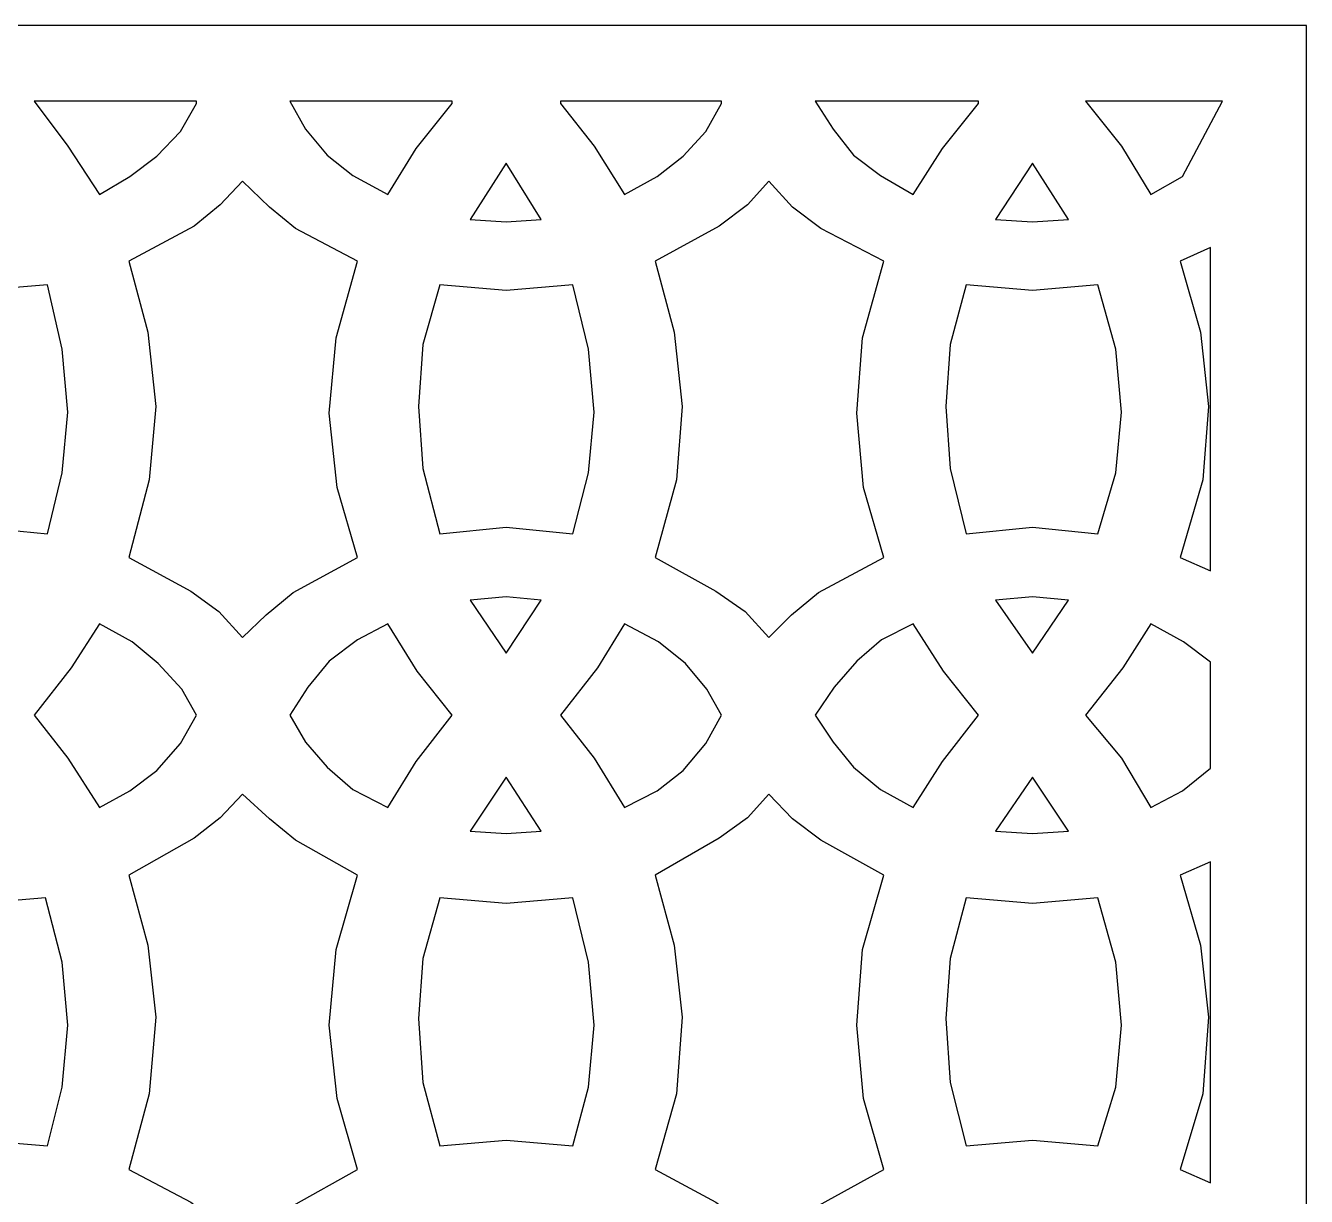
# Model space of a CAD drawing. Header units: centimetres. Extents: x -16.93 to -8.01, y 0.09 to 9.
# Drawn here: x -12.393 to -8.008, y 4.992 to 9.001 of the extents above; entities that cross this region are included whole.
import ezdxf

# ---------------------------------------------------------------- set-up
doc = ezdxf.new("R2010")
doc.units = ezdxf.units.CM
doc.header["$MEASUREMENT"] = 0
doc.layers.add('layer 1', color=7, linetype='Continuous')

msp = doc.modelspace()

# ---------------------------------------------------------------- linework, layer by layer
at = {"layer": 'layer 1', "color": 250}
for points, knots in [([(-16.92524, 9.00076), (-16.92524, 9.00076), (-8.00766, 9.00076), (-8.00766, 9.00076), (-8.00766, 9.00076), (-8.00766, 9.00076), (-8.00766, 0.08705), (-8.00766, 0.08705), (-8.00766, 0.08705), (-8.00766, 0.08705), (-16.92524, 0.08705), (-16.92524, 0.08705), (-16.92524, 0.08705), (-16.92524, 0.08705), (-16.92524, 9.00076), (-16.92524, 9.00076)], [0, 0, 0, 0, 0.2, 0.2, 0.2, 0.2, 0.4, 0.4, 0.4, 0.4, 0.6, 0.6, 0.6, 0.6, 1, 1, 1, 1]), ([(-11.80853, 8.74223), (-11.80853, 8.74223), (-11.80853, 8.73451), (-11.80853, 8.73451), (-11.80853, 8.73451), (-11.80853, 8.73451), (-11.86256, 8.63804), (-11.86256, 8.63804), (-11.86256, 8.63804), (-11.86256, 8.63804), (-11.94359, 8.55315), (-11.94359, 8.55315), (-11.94359, 8.55315), (-11.94359, 8.55315), (-12.0362, 8.4837), (-12.0362, 8.4837), (-12.0362, 8.4837), (-12.0362, 8.4837), (-12.14039, 8.42195), (-12.14039, 8.42195), (-12.14039, 8.42195), (-12.14039, 8.42195), (-12.24843, 8.58788), (-12.24843, 8.58788), (-12.24843, 8.58788), (-12.24843, 8.58788), (-12.3642, 8.74223), (-12.3642, 8.74223), (-12.3642, 8.74223), (-12.3642, 8.74223), (-12.3642, 8.74223), (-12.3642, 8.74223), (-12.3642, 8.74223), (-12.3642, 8.74223), (-11.80853, 8.74223), (-11.80853, 8.74223)], [0, 0, 0, 0, 0.1, 0.1, 0.1, 0.1, 0.2, 0.2, 0.2, 0.2, 0.3, 0.3, 0.3, 0.3, 0.4, 0.4, 0.4, 0.4, 0.5, 0.5, 0.5, 0.5, 0.6, 0.6, 0.6, 0.6, 0.7, 0.7, 0.7, 0.7, 0.8, 0.8, 0.8, 0.8, 1, 1, 1, 1]), ([(-10.9326, 8.74223), (-10.9326, 8.74223), (-10.9326, 8.73451), (-10.9326, 8.73451), (-10.9326, 8.73451), (-10.9326, 8.73451), (-11.05608, 8.58016), (-11.05608, 8.58016), (-11.05608, 8.58016), (-11.05608, 8.58016), (-11.15255, 8.42195), (-11.15255, 8.42195), (-11.15255, 8.42195), (-11.15255, 8.42195), (-11.27217, 8.48755), (-11.27217, 8.48755), (-11.27217, 8.48755), (-11.27217, 8.48755), (-11.36091, 8.55701), (-11.36091, 8.55701), (-11.36091, 8.55701), (-11.36091, 8.55701), (-11.43423, 8.64576), (-11.43423, 8.64576), (-11.43423, 8.64576), (-11.43423, 8.64576), (-11.48826, 8.74223), (-11.48826, 8.74223), (-11.48826, 8.74223), (-11.48826, 8.74223), (-11.48826, 8.74223), (-11.48826, 8.74223), (-11.48826, 8.74223), (-11.48826, 8.74223), (-10.9326, 8.74223), (-10.9326, 8.74223)], [0, 0, 0, 0, 0.1, 0.1, 0.1, 0.1, 0.2, 0.2, 0.2, 0.2, 0.3, 0.3, 0.3, 0.3, 0.4, 0.4, 0.4, 0.4, 0.5, 0.5, 0.5, 0.5, 0.6, 0.6, 0.6, 0.6, 0.7, 0.7, 0.7, 0.7, 0.8, 0.8, 0.8, 0.8, 1, 1, 1, 1]), ([(-10.01035, 8.74223), (-10.01035, 8.74223), (-10.01035, 8.73451), (-10.01035, 8.73451), (-10.01035, 8.73451), (-10.01035, 8.73451), (-10.06438, 8.63804), (-10.06438, 8.63804), (-10.06438, 8.63804), (-10.06438, 8.63804), (-10.14156, 8.55315), (-10.14156, 8.55315), (-10.14156, 8.55315), (-10.14156, 8.55315), (-10.2303, 8.4837), (-10.2303, 8.4837), (-10.2303, 8.4837), (-10.2303, 8.4837), (-10.34221, 8.42195), (-10.34221, 8.42195), (-10.34221, 8.42195), (-10.34221, 8.42195), (-10.44639, 8.58788), (-10.44639, 8.58788), (-10.44639, 8.58788), (-10.44639, 8.58788), (-10.56215, 8.73451), (-10.56215, 8.73451), (-10.56215, 8.73451), (-10.56215, 8.73451), (-10.56215, 8.74223), (-10.56215, 8.74223), (-10.56215, 8.74223), (-10.56215, 8.74223), (-10.01035, 8.74223), (-10.01035, 8.74223)], [0, 0, 0, 0, 0.1, 0.1, 0.1, 0.1, 0.2, 0.2, 0.2, 0.2, 0.3, 0.3, 0.3, 0.3, 0.4, 0.4, 0.4, 0.4, 0.5, 0.5, 0.5, 0.5, 0.6, 0.6, 0.6, 0.6, 0.7, 0.7, 0.7, 0.7, 0.8, 0.8, 0.8, 0.8, 1, 1, 1, 1]), ([(-9.13056, 8.74223), (-9.13056, 8.74223), (-9.13056, 8.73451), (-9.13056, 8.73451), (-9.13056, 8.73451), (-9.13056, 8.73451), (-9.25404, 8.58016), (-9.25404, 8.58016), (-9.25404, 8.58016), (-9.25404, 8.58016), (-9.35437, 8.42195), (-9.35437, 8.42195), (-9.35437, 8.42195), (-9.35437, 8.42195), (-9.46627, 8.48755), (-9.46627, 8.48755), (-9.46627, 8.48755), (-9.46627, 8.48755), (-9.55888, 8.55701), (-9.55888, 8.55701), (-9.55888, 8.55701), (-9.55888, 8.55701), (-9.62834, 8.64576), (-9.62834, 8.64576), (-9.62834, 8.64576), (-9.62834, 8.64576), (-9.69008, 8.74223), (-9.69008, 8.74223), (-9.69008, 8.74223), (-9.69008, 8.74223), (-9.69008, 8.74223), (-9.69008, 8.74223), (-9.69008, 8.74223), (-9.69008, 8.74223), (-9.13056, 8.74223), (-9.13056, 8.74223)], [0, 0, 0, 0, 0.1, 0.1, 0.1, 0.1, 0.2, 0.2, 0.2, 0.2, 0.3, 0.3, 0.3, 0.3, 0.4, 0.4, 0.4, 0.4, 0.5, 0.5, 0.5, 0.5, 0.6, 0.6, 0.6, 0.6, 0.7, 0.7, 0.7, 0.7, 0.8, 0.8, 0.8, 0.8, 1, 1, 1, 1]), ([(-8.29464, 8.74221), (-8.29464, 8.74221), (-8.43213, 8.4837), (-8.43213, 8.4837), (-8.43213, 8.4837), (-8.43213, 8.4837), (-8.54017, 8.42195), (-8.54017, 8.42195), (-8.54017, 8.42195), (-8.54017, 8.42195), (-8.6405, 8.58788), (-8.6405, 8.58788), (-8.6405, 8.58788), (-8.6405, 8.58788), (-8.76398, 8.74223), (-8.76398, 8.74223), (-8.76398, 8.74223), (-8.76398, 8.74223), (-8.76398, 8.74223), (-8.76398, 8.74223), (-8.76398, 8.74223), (-8.76398, 8.74223), (-8.29464, 8.74221), (-8.29464, 8.74221)], [0, 0, 0, 0, 0.1428571, 0.1428571, 0.1428571, 0.1428571, 0.2857143, 0.2857143, 0.2857143, 0.2857143, 0.4285714, 0.4285714, 0.4285714, 0.4285714, 0.5714286, 0.5714286, 0.5714286, 0.5714286, 0.7142857, 0.7142857, 0.7142857, 0.7142857, 1, 1, 1, 1]), ([(-10.74738, 8.53), (-10.74738, 8.53), (-10.62775, 8.33706), (-10.62775, 8.33706), (-10.62775, 8.33706), (-10.62775, 8.33706), (-10.74738, 8.32934), (-10.74738, 8.32934), (-10.74738, 8.32934), (-10.74738, 8.32934), (-10.87086, 8.33706), (-10.87086, 8.33706), (-10.87086, 8.33706), (-10.87086, 8.33706), (-10.74738, 8.53), (-10.74738, 8.53)], [0, 0, 0, 0, 0.2, 0.2, 0.2, 0.2, 0.4, 0.4, 0.4, 0.4, 0.6, 0.6, 0.6, 0.6, 1, 1, 1, 1]), ([(-8.94534, 8.53), (-8.94534, 8.53), (-8.82186, 8.33706), (-8.82186, 8.33706), (-8.82186, 8.33706), (-8.82186, 8.33706), (-8.94534, 8.32934), (-8.94534, 8.32934), (-8.94534, 8.32934), (-8.94534, 8.32934), (-9.07268, 8.33706), (-9.07268, 8.33706), (-9.07268, 8.33706), (-9.07268, 8.33706), (-8.94534, 8.53), (-8.94534, 8.53)], [0, 0, 0, 0, 0.2, 0.2, 0.2, 0.2, 0.4, 0.4, 0.4, 0.4, 0.6, 0.6, 0.6, 0.6, 1, 1, 1, 1]), ([(-11.65032, 6.90546), (-11.65032, 6.90546), (-11.73136, 6.99422), (-11.73136, 6.99422), (-11.73136, 6.99422), (-11.73136, 6.99422), (-11.82783, 7.06369), (-11.82783, 7.06369), (-11.82783, 7.06369), (-11.82783, 7.06369), (-12.04006, 7.17943), (-12.04006, 7.17943), (-12.04006, 7.17943), (-12.04006, 7.17943), (-11.9706, 7.44569), (-11.9706, 7.44569), (-11.9706, 7.44569), (-11.9706, 7.44569), (-11.94745, 7.6965), (-11.94745, 7.6965), (-11.94745, 7.6965), (-11.94745, 7.6965), (-11.97446, 7.95118), (-11.97446, 7.95118), (-11.97446, 7.95118), (-11.97446, 7.95118), (-12.04006, 8.19429), (-12.04006, 8.19429), (-12.04006, 8.19429), (-12.04006, 8.19429), (-11.81625, 8.3139), (-11.81625, 8.3139), (-11.81625, 8.3139), (-11.81625, 8.3139), (-11.7275, 8.38722), (-11.7275, 8.38722), (-11.7275, 8.38722), (-11.7275, 8.38722), (-11.65032, 8.46826), (-11.65032, 8.46826), (-11.65032, 8.46826), (-11.65032, 8.46826), (-11.55772, 8.37951), (-11.55772, 8.37951), (-11.55772, 8.37951), (-11.55772, 8.37951), (-11.46896, 8.30619), (-11.46896, 8.30619), (-11.46896, 8.30619), (-11.46896, 8.30619), (-11.25673, 8.19429), (-11.25673, 8.19429), (-11.25673, 8.19429), (-11.25673, 8.19429), (-11.33005, 7.93189), (-11.33005, 7.93189), (-11.33005, 7.93189), (-11.33005, 7.93189), (-11.3532, 7.67336), (-11.3532, 7.67336), (-11.3532, 7.67336), (-11.3532, 7.67336), (-11.32619, 7.41868), (-11.32619, 7.41868), (-11.32619, 7.41868), (-11.32619, 7.41868), (-11.25673, 7.17943), (-11.25673, 7.17943), (-11.25673, 7.17943), (-11.25673, 7.17943), (-11.47668, 7.05982), (-11.47668, 7.05982), (-11.47668, 7.05982), (-11.47668, 7.05982), (-11.56929, 6.98264), (-11.56929, 6.98264), (-11.56929, 6.98264), (-11.56929, 6.98264), (-11.65032, 6.90546), (-11.65032, 6.90546)], [0, 0, 0, 0, 0.047619, 0.047619, 0.047619, 0.047619, 0.0952381, 0.0952381, 0.0952381, 0.0952381, 0.1428571, 0.1428571, 0.1428571, 0.1428571, 0.1904762, 0.1904762, 0.1904762, 0.1904762, 0.2380952, 0.2380952, 0.2380952, 0.2380952, 0.2857143, 0.2857143, 0.2857143, 0.2857143, 0.3333333, 0.3333333, 0.3333333, 0.3333333, 0.3809524, 0.3809524, 0.3809524, 0.3809524, 0.4285714, 0.4285714, 0.4285714, 0.4285714, 0.4761905, 0.4761905, 0.4761905, 0.4761905, 0.5238095, 0.5238095, 0.5238095, 0.5238095, 0.5714286, 0.5714286, 0.5714286, 0.5714286, 0.6190476, 0.6190476, 0.6190476, 0.6190476, 0.6666667, 0.6666667, 0.6666667, 0.6666667, 0.7142857, 0.7142857, 0.7142857, 0.7142857, 0.7619048, 0.7619048, 0.7619048, 0.7619048, 0.8095238, 0.8095238, 0.8095238, 0.8095238, 0.8571429, 0.8571429, 0.8571429, 0.8571429, 0.9047619, 0.9047619, 0.9047619, 0.9047619, 1, 1, 1, 1]), ([(-9.84829, 6.90546), (-9.84829, 6.90546), (-9.92932, 6.99422), (-9.92932, 6.99422), (-9.92932, 6.99422), (-9.92932, 6.99422), (-10.02965, 7.06369), (-10.02965, 7.06369), (-10.02965, 7.06369), (-10.02965, 7.06369), (-10.23802, 7.17943), (-10.23802, 7.17943), (-10.23802, 7.17943), (-10.23802, 7.17943), (-10.1647, 7.44569), (-10.1647, 7.44569), (-10.1647, 7.44569), (-10.1647, 7.44569), (-10.14541, 7.6965), (-10.14541, 7.6965), (-10.14541, 7.6965), (-10.14541, 7.6965), (-10.17242, 7.95118), (-10.17242, 7.95118), (-10.17242, 7.95118), (-10.17242, 7.95118), (-10.23802, 8.19429), (-10.23802, 8.19429), (-10.23802, 8.19429), (-10.23802, 8.19429), (-10.01807, 8.3139), (-10.01807, 8.3139), (-10.01807, 8.3139), (-10.01807, 8.3139), (-9.92161, 8.38722), (-9.92161, 8.38722), (-9.92161, 8.38722), (-9.92161, 8.38722), (-9.84829, 8.46826), (-9.84829, 8.46826), (-9.84829, 8.46826), (-9.84829, 8.46826), (-9.76725, 8.37951), (-9.76725, 8.37951), (-9.76725, 8.37951), (-9.76725, 8.37951), (-9.67079, 8.30619), (-9.67079, 8.30619), (-9.67079, 8.30619), (-9.67079, 8.30619), (-9.4547, 8.19429), (-9.4547, 8.19429), (-9.4547, 8.19429), (-9.4547, 8.19429), (-9.52801, 7.93189), (-9.52801, 7.93189), (-9.52801, 7.93189), (-9.52801, 7.93189), (-9.5473, 7.67336), (-9.5473, 7.67336), (-9.5473, 7.67336), (-9.5473, 7.67336), (-9.52416, 7.41868), (-9.52416, 7.41868), (-9.52416, 7.41868), (-9.52416, 7.41868), (-9.4547, 7.17943), (-9.4547, 7.17943), (-9.4547, 7.17943), (-9.4547, 7.17943), (-9.6785, 7.05982), (-9.6785, 7.05982), (-9.6785, 7.05982), (-9.6785, 7.05982), (-9.77111, 6.98264), (-9.77111, 6.98264), (-9.77111, 6.98264), (-9.77111, 6.98264), (-9.84829, 6.90546), (-9.84829, 6.90546)], [0, 0, 0, 0, 0.047619, 0.047619, 0.047619, 0.047619, 0.0952381, 0.0952381, 0.0952381, 0.0952381, 0.1428571, 0.1428571, 0.1428571, 0.1428571, 0.1904762, 0.1904762, 0.1904762, 0.1904762, 0.2380952, 0.2380952, 0.2380952, 0.2380952, 0.2857143, 0.2857143, 0.2857143, 0.2857143, 0.3333333, 0.3333333, 0.3333333, 0.3333333, 0.3809524, 0.3809524, 0.3809524, 0.3809524, 0.4285714, 0.4285714, 0.4285714, 0.4285714, 0.4761905, 0.4761905, 0.4761905, 0.4761905, 0.5238095, 0.5238095, 0.5238095, 0.5238095, 0.5714286, 0.5714286, 0.5714286, 0.5714286, 0.6190476, 0.6190476, 0.6190476, 0.6190476, 0.6666667, 0.6666667, 0.6666667, 0.6666667, 0.7142857, 0.7142857, 0.7142857, 0.7142857, 0.7619048, 0.7619048, 0.7619048, 0.7619048, 0.8095238, 0.8095238, 0.8095238, 0.8095238, 0.8571429, 0.8571429, 0.8571429, 0.8571429, 0.9047619, 0.9047619, 0.9047619, 0.9047619, 1, 1, 1, 1]), ([(-8.33565, 7.13313), (-8.33565, 7.13313), (-8.43984, 7.17943), (-8.43984, 7.17943), (-8.43984, 7.17943), (-8.43984, 7.17943), (-8.36267, 7.44569), (-8.36267, 7.44569), (-8.36267, 7.44569), (-8.36267, 7.44569), (-8.34337, 7.6965), (-8.34337, 7.6965), (-8.34337, 7.6965), (-8.34337, 7.6965), (-8.37038, 7.95118), (-8.37038, 7.95118), (-8.37038, 7.95118), (-8.37038, 7.95118), (-8.43984, 8.19429), (-8.43984, 8.19429), (-8.43984, 8.19429), (-8.43984, 8.19429), (-8.33565, 8.24059), (-8.33565, 8.24059), (-8.33565, 8.24059), (-8.33565, 8.24059), (-8.33565, 7.13313), (-8.33565, 7.13313)], [0, 0, 0, 0, 0.125, 0.125, 0.125, 0.125, 0.25, 0.25, 0.25, 0.25, 0.375, 0.375, 0.375, 0.375, 0.5, 0.5, 0.5, 0.5, 0.625, 0.625, 0.625, 0.625, 0.75, 0.75, 0.75, 0.75, 1, 1, 1, 1]), ([(-12.55327, 7.28362), (-12.55327, 7.28362), (-12.77322, 7.26047), (-12.77322, 7.26047), (-12.77322, 7.26047), (-12.77322, 7.26047), (-12.8311, 7.48427), (-12.8311, 7.48427), (-12.8311, 7.48427), (-12.8311, 7.48427), (-12.84654, 7.6965), (-12.84654, 7.6965), (-12.84654, 7.6965), (-12.84654, 7.6965), (-12.8311, 7.90874), (-12.8311, 7.90874), (-12.8311, 7.90874), (-12.8311, 7.90874), (-12.77322, 8.11325), (-12.77322, 8.11325), (-12.77322, 8.11325), (-12.77322, 8.11325), (-12.55327, 8.09396), (-12.55327, 8.09396), (-12.55327, 8.09396), (-12.55327, 8.09396), (-12.31789, 8.11325), (-12.31789, 8.11325), (-12.31789, 8.11325), (-12.31789, 8.11325), (-12.26772, 7.8933), (-12.26772, 7.8933), (-12.26772, 7.8933), (-12.26772, 7.8933), (-12.24843, 7.67722), (-12.24843, 7.67722), (-12.24843, 7.67722), (-12.24843, 7.67722), (-12.26772, 7.46884), (-12.26772, 7.46884), (-12.26772, 7.46884), (-12.26772, 7.46884), (-12.31789, 7.26047), (-12.31789, 7.26047), (-12.31789, 7.26047), (-12.31789, 7.26047), (-12.55327, 7.28362), (-12.55327, 7.28362)], [0, 0, 0, 0, 0.0769231, 0.0769231, 0.0769231, 0.0769231, 0.1538462, 0.1538462, 0.1538462, 0.1538462, 0.2307692, 0.2307692, 0.2307692, 0.2307692, 0.3076923, 0.3076923, 0.3076923, 0.3076923, 0.3846154, 0.3846154, 0.3846154, 0.3846154, 0.4615385, 0.4615385, 0.4615385, 0.4615385, 0.5384615, 0.5384615, 0.5384615, 0.5384615, 0.6153846, 0.6153846, 0.6153846, 0.6153846, 0.6923077, 0.6923077, 0.6923077, 0.6923077, 0.7692308, 0.7692308, 0.7692308, 0.7692308, 0.8461538, 0.8461538, 0.8461538, 0.8461538, 1, 1, 1, 1]), ([(-10.74738, 7.28362), (-10.74738, 7.28362), (-10.97504, 7.26047), (-10.97504, 7.26047), (-10.97504, 7.26047), (-10.97504, 7.26047), (-11.03292, 7.48427), (-11.03292, 7.48427), (-11.03292, 7.48427), (-11.03292, 7.48427), (-11.04836, 7.6965), (-11.04836, 7.6965), (-11.04836, 7.6965), (-11.04836, 7.6965), (-11.03292, 7.90874), (-11.03292, 7.90874), (-11.03292, 7.90874), (-11.03292, 7.90874), (-10.97504, 8.11325), (-10.97504, 8.11325), (-10.97504, 8.11325), (-10.97504, 8.11325), (-10.74738, 8.09396), (-10.74738, 8.09396), (-10.74738, 8.09396), (-10.74738, 8.09396), (-10.51971, 8.11325), (-10.51971, 8.11325), (-10.51971, 8.11325), (-10.51971, 8.11325), (-10.46569, 7.8933), (-10.46569, 7.8933), (-10.46569, 7.8933), (-10.46569, 7.8933), (-10.44639, 7.67722), (-10.44639, 7.67722), (-10.44639, 7.67722), (-10.44639, 7.67722), (-10.46569, 7.46884), (-10.46569, 7.46884), (-10.46569, 7.46884), (-10.46569, 7.46884), (-10.51971, 7.26047), (-10.51971, 7.26047), (-10.51971, 7.26047), (-10.51971, 7.26047), (-10.74738, 7.28362), (-10.74738, 7.28362)], [0, 0, 0, 0, 0.0769231, 0.0769231, 0.0769231, 0.0769231, 0.1538462, 0.1538462, 0.1538462, 0.1538462, 0.2307692, 0.2307692, 0.2307692, 0.2307692, 0.3076923, 0.3076923, 0.3076923, 0.3076923, 0.3846154, 0.3846154, 0.3846154, 0.3846154, 0.4615385, 0.4615385, 0.4615385, 0.4615385, 0.5384615, 0.5384615, 0.5384615, 0.5384615, 0.6153846, 0.6153846, 0.6153846, 0.6153846, 0.6923077, 0.6923077, 0.6923077, 0.6923077, 0.7692308, 0.7692308, 0.7692308, 0.7692308, 0.8461538, 0.8461538, 0.8461538, 0.8461538, 1, 1, 1, 1]), ([(-8.94534, 7.28362), (-8.94534, 7.28362), (-9.173, 7.26047), (-9.173, 7.26047), (-9.173, 7.26047), (-9.173, 7.26047), (-9.22703, 7.48427), (-9.22703, 7.48427), (-9.22703, 7.48427), (-9.22703, 7.48427), (-9.24246, 7.6965), (-9.24246, 7.6965), (-9.24246, 7.6965), (-9.24246, 7.6965), (-9.22703, 7.90874), (-9.22703, 7.90874), (-9.22703, 7.90874), (-9.22703, 7.90874), (-9.173, 8.11325), (-9.173, 8.11325), (-9.173, 8.11325), (-9.173, 8.11325), (-8.94534, 8.09396), (-8.94534, 8.09396), (-8.94534, 8.09396), (-8.94534, 8.09396), (-8.72154, 8.11325), (-8.72154, 8.11325), (-8.72154, 8.11325), (-8.72154, 8.11325), (-8.65979, 7.8933), (-8.65979, 7.8933), (-8.65979, 7.8933), (-8.65979, 7.8933), (-8.6405, 7.67722), (-8.6405, 7.67722), (-8.6405, 7.67722), (-8.6405, 7.67722), (-8.65979, 7.46884), (-8.65979, 7.46884), (-8.65979, 7.46884), (-8.65979, 7.46884), (-8.72154, 7.26047), (-8.72154, 7.26047), (-8.72154, 7.26047), (-8.72154, 7.26047), (-8.94534, 7.28362), (-8.94534, 7.28362)], [0, 0, 0, 0, 0.0769231, 0.0769231, 0.0769231, 0.0769231, 0.1538462, 0.1538462, 0.1538462, 0.1538462, 0.2307692, 0.2307692, 0.2307692, 0.2307692, 0.3076923, 0.3076923, 0.3076923, 0.3076923, 0.3846154, 0.3846154, 0.3846154, 0.3846154, 0.4615385, 0.4615385, 0.4615385, 0.4615385, 0.5384615, 0.5384615, 0.5384615, 0.5384615, 0.6153846, 0.6153846, 0.6153846, 0.6153846, 0.6923077, 0.6923077, 0.6923077, 0.6923077, 0.7692308, 0.7692308, 0.7692308, 0.7692308, 0.8461538, 0.8461538, 0.8461538, 0.8461538, 1, 1, 1, 1]), ([(-10.74738, 6.85144), (-10.74738, 6.85144), (-10.87086, 7.0328), (-10.87086, 7.0328), (-10.87086, 7.0328), (-10.87086, 7.0328), (-10.74738, 7.04438), (-10.74738, 7.04438), (-10.74738, 7.04438), (-10.74738, 7.04438), (-10.62775, 7.0328), (-10.62775, 7.0328), (-10.62775, 7.0328), (-10.62775, 7.0328), (-10.74738, 6.85144), (-10.74738, 6.85144)], [0, 0, 0, 0, 0.2, 0.2, 0.2, 0.2, 0.4, 0.4, 0.4, 0.4, 0.6, 0.6, 0.6, 0.6, 1, 1, 1, 1]), ([(-8.94534, 6.85144), (-8.94534, 6.85144), (-9.07268, 7.0328), (-9.07268, 7.0328), (-9.07268, 7.0328), (-9.07268, 7.0328), (-8.94534, 7.04438), (-8.94534, 7.04438), (-8.94534, 7.04438), (-8.94534, 7.04438), (-8.82186, 7.0328), (-8.82186, 7.0328), (-8.82186, 7.0328), (-8.82186, 7.0328), (-8.94534, 6.85144), (-8.94534, 6.85144)], [0, 0, 0, 0, 0.2, 0.2, 0.2, 0.2, 0.4, 0.4, 0.4, 0.4, 0.6, 0.6, 0.6, 0.6, 1, 1, 1, 1]), ([(-12.3642, 6.63921), (-12.3642, 6.63921), (-12.23685, 6.80128), (-12.23685, 6.80128), (-12.23685, 6.80128), (-12.23685, 6.80128), (-12.14039, 6.95177), (-12.14039, 6.95177), (-12.14039, 6.95177), (-12.14039, 6.95177), (-12.02848, 6.89003), (-12.02848, 6.89003), (-12.02848, 6.89003), (-12.02848, 6.89003), (-11.93973, 6.81671), (-11.93973, 6.81671), (-11.93973, 6.81671), (-11.93973, 6.81671), (-11.8587, 6.72796), (-11.8587, 6.72796), (-11.8587, 6.72796), (-11.8587, 6.72796), (-11.80853, 6.63921), (-11.80853, 6.63921), (-11.80853, 6.63921), (-11.80853, 6.63921), (-11.86256, 6.54274), (-11.86256, 6.54274), (-11.86256, 6.54274), (-11.86256, 6.54274), (-11.94359, 6.45013), (-11.94359, 6.45013), (-11.94359, 6.45013), (-11.94359, 6.45013), (-12.0362, 6.38067), (-12.0362, 6.38067), (-12.0362, 6.38067), (-12.0362, 6.38067), (-12.14039, 6.32279), (-12.14039, 6.32279), (-12.14039, 6.32279), (-12.14039, 6.32279), (-12.24843, 6.49257), (-12.24843, 6.49257), (-12.24843, 6.49257), (-12.24843, 6.49257), (-12.3642, 6.63921), (-12.3642, 6.63921)], [0, 0, 0, 0, 0.0769231, 0.0769231, 0.0769231, 0.0769231, 0.1538462, 0.1538462, 0.1538462, 0.1538462, 0.2307692, 0.2307692, 0.2307692, 0.2307692, 0.3076923, 0.3076923, 0.3076923, 0.3076923, 0.3846154, 0.3846154, 0.3846154, 0.3846154, 0.4615385, 0.4615385, 0.4615385, 0.4615385, 0.5384615, 0.5384615, 0.5384615, 0.5384615, 0.6153846, 0.6153846, 0.6153846, 0.6153846, 0.6923077, 0.6923077, 0.6923077, 0.6923077, 0.7692308, 0.7692308, 0.7692308, 0.7692308, 0.8461538, 0.8461538, 0.8461538, 0.8461538, 1, 1, 1, 1]), ([(-10.9326, 6.63921), (-10.9326, 6.63921), (-11.05608, 6.481), (-11.05608, 6.481), (-11.05608, 6.481), (-11.05608, 6.481), (-11.15255, 6.32279), (-11.15255, 6.32279), (-11.15255, 6.32279), (-11.15255, 6.32279), (-11.27217, 6.38453), (-11.27217, 6.38453), (-11.27217, 6.38453), (-11.27217, 6.38453), (-11.36091, 6.46171), (-11.36091, 6.46171), (-11.36091, 6.46171), (-11.36091, 6.46171), (-11.43423, 6.5466), (-11.43423, 6.5466), (-11.43423, 6.5466), (-11.43423, 6.5466), (-11.48826, 6.63921), (-11.48826, 6.63921), (-11.48826, 6.63921), (-11.48826, 6.63921), (-11.42652, 6.73568), (-11.42652, 6.73568), (-11.42652, 6.73568), (-11.42652, 6.73568), (-11.3532, 6.82443), (-11.3532, 6.82443), (-11.3532, 6.82443), (-11.3532, 6.82443), (-11.25673, 6.89774), (-11.25673, 6.89774), (-11.25673, 6.89774), (-11.25673, 6.89774), (-11.15255, 6.95177), (-11.15255, 6.95177), (-11.15255, 6.95177), (-11.15255, 6.95177), (-11.05222, 6.7897), (-11.05222, 6.7897), (-11.05222, 6.7897), (-11.05222, 6.7897), (-10.9326, 6.63921), (-10.9326, 6.63921)], [0, 0, 0, 0, 0.0769231, 0.0769231, 0.0769231, 0.0769231, 0.1538462, 0.1538462, 0.1538462, 0.1538462, 0.2307692, 0.2307692, 0.2307692, 0.2307692, 0.3076923, 0.3076923, 0.3076923, 0.3076923, 0.3846154, 0.3846154, 0.3846154, 0.3846154, 0.4615385, 0.4615385, 0.4615385, 0.4615385, 0.5384615, 0.5384615, 0.5384615, 0.5384615, 0.6153846, 0.6153846, 0.6153846, 0.6153846, 0.6923077, 0.6923077, 0.6923077, 0.6923077, 0.7692308, 0.7692308, 0.7692308, 0.7692308, 0.8461538, 0.8461538, 0.8461538, 0.8461538, 1, 1, 1, 1]), ([(-10.56215, 6.63921), (-10.56215, 6.63921), (-10.43482, 6.80128), (-10.43482, 6.80128), (-10.43482, 6.80128), (-10.43482, 6.80128), (-10.34221, 6.95177), (-10.34221, 6.95177), (-10.34221, 6.95177), (-10.34221, 6.95177), (-10.22644, 6.89003), (-10.22644, 6.89003), (-10.22644, 6.89003), (-10.22644, 6.89003), (-10.13384, 6.81671), (-10.13384, 6.81671), (-10.13384, 6.81671), (-10.13384, 6.81671), (-10.06052, 6.72796), (-10.06052, 6.72796), (-10.06052, 6.72796), (-10.06052, 6.72796), (-10.01035, 6.63921), (-10.01035, 6.63921), (-10.01035, 6.63921), (-10.01035, 6.63921), (-10.06438, 6.54274), (-10.06438, 6.54274), (-10.06438, 6.54274), (-10.06438, 6.54274), (-10.14156, 6.45013), (-10.14156, 6.45013), (-10.14156, 6.45013), (-10.14156, 6.45013), (-10.2303, 6.38067), (-10.2303, 6.38067), (-10.2303, 6.38067), (-10.2303, 6.38067), (-10.34221, 6.32279), (-10.34221, 6.32279), (-10.34221, 6.32279), (-10.34221, 6.32279), (-10.44639, 6.49257), (-10.44639, 6.49257), (-10.44639, 6.49257), (-10.44639, 6.49257), (-10.56215, 6.63921), (-10.56215, 6.63921)], [0, 0, 0, 0, 0.0769231, 0.0769231, 0.0769231, 0.0769231, 0.1538462, 0.1538462, 0.1538462, 0.1538462, 0.2307692, 0.2307692, 0.2307692, 0.2307692, 0.3076923, 0.3076923, 0.3076923, 0.3076923, 0.3846154, 0.3846154, 0.3846154, 0.3846154, 0.4615385, 0.4615385, 0.4615385, 0.4615385, 0.5384615, 0.5384615, 0.5384615, 0.5384615, 0.6153846, 0.6153846, 0.6153846, 0.6153846, 0.6923077, 0.6923077, 0.6923077, 0.6923077, 0.7692308, 0.7692308, 0.7692308, 0.7692308, 0.8461538, 0.8461538, 0.8461538, 0.8461538, 1, 1, 1, 1]), ([(-9.13056, 6.63921), (-9.13056, 6.63921), (-9.25404, 6.481), (-9.25404, 6.481), (-9.25404, 6.481), (-9.25404, 6.481), (-9.35437, 6.32279), (-9.35437, 6.32279), (-9.35437, 6.32279), (-9.35437, 6.32279), (-9.46627, 6.38453), (-9.46627, 6.38453), (-9.46627, 6.38453), (-9.46627, 6.38453), (-9.55888, 6.46171), (-9.55888, 6.46171), (-9.55888, 6.46171), (-9.55888, 6.46171), (-9.62834, 6.5466), (-9.62834, 6.5466), (-9.62834, 6.5466), (-9.62834, 6.5466), (-9.69008, 6.63921), (-9.69008, 6.63921), (-9.69008, 6.63921), (-9.69008, 6.63921), (-9.62448, 6.73568), (-9.62448, 6.73568), (-9.62448, 6.73568), (-9.62448, 6.73568), (-9.5473, 6.82443), (-9.5473, 6.82443), (-9.5473, 6.82443), (-9.5473, 6.82443), (-9.46241, 6.89774), (-9.46241, 6.89774), (-9.46241, 6.89774), (-9.46241, 6.89774), (-9.35437, 6.95177), (-9.35437, 6.95177), (-9.35437, 6.95177), (-9.35437, 6.95177), (-9.25018, 6.7897), (-9.25018, 6.7897), (-9.25018, 6.7897), (-9.25018, 6.7897), (-9.13056, 6.63921), (-9.13056, 6.63921)], [0, 0, 0, 0, 0.0769231, 0.0769231, 0.0769231, 0.0769231, 0.1538462, 0.1538462, 0.1538462, 0.1538462, 0.2307692, 0.2307692, 0.2307692, 0.2307692, 0.3076923, 0.3076923, 0.3076923, 0.3076923, 0.3846154, 0.3846154, 0.3846154, 0.3846154, 0.4615385, 0.4615385, 0.4615385, 0.4615385, 0.5384615, 0.5384615, 0.5384615, 0.5384615, 0.6153846, 0.6153846, 0.6153846, 0.6153846, 0.6923077, 0.6923077, 0.6923077, 0.6923077, 0.7692308, 0.7692308, 0.7692308, 0.7692308, 0.8461538, 0.8461538, 0.8461538, 0.8461538, 1, 1, 1, 1]), ([(-8.33565, 6.45785), (-8.33565, 6.45785), (-8.43213, 6.38067), (-8.43213, 6.38067), (-8.43213, 6.38067), (-8.43213, 6.38067), (-8.54017, 6.32279), (-8.54017, 6.32279), (-8.54017, 6.32279), (-8.54017, 6.32279), (-8.6405, 6.49257), (-8.6405, 6.49257), (-8.6405, 6.49257), (-8.6405, 6.49257), (-8.76398, 6.63921), (-8.76398, 6.63921), (-8.76398, 6.63921), (-8.76398, 6.63921), (-8.63664, 6.80128), (-8.63664, 6.80128), (-8.63664, 6.80128), (-8.63664, 6.80128), (-8.54017, 6.95177), (-8.54017, 6.95177), (-8.54017, 6.95177), (-8.54017, 6.95177), (-8.42827, 6.89003), (-8.42827, 6.89003), (-8.42827, 6.89003), (-8.42827, 6.89003), (-8.33565, 6.82057), (-8.33565, 6.82057), (-8.33565, 6.82057), (-8.33565, 6.82057), (-8.33565, 6.45785), (-8.33565, 6.45785)], [0, 0, 0, 0, 0.1, 0.1, 0.1, 0.1, 0.2, 0.2, 0.2, 0.2, 0.3, 0.3, 0.3, 0.3, 0.4, 0.4, 0.4, 0.4, 0.5, 0.5, 0.5, 0.5, 0.6, 0.6, 0.6, 0.6, 0.7, 0.7, 0.7, 0.7, 0.8, 0.8, 0.8, 0.8, 1, 1, 1, 1]), ([(-10.74738, 6.42698), (-10.74738, 6.42698), (-10.62775, 6.24176), (-10.62775, 6.24176), (-10.62775, 6.24176), (-10.62775, 6.24176), (-10.74738, 6.23404), (-10.74738, 6.23404), (-10.74738, 6.23404), (-10.74738, 6.23404), (-10.87086, 6.24176), (-10.87086, 6.24176), (-10.87086, 6.24176), (-10.87086, 6.24176), (-10.74738, 6.42698), (-10.74738, 6.42698)], [0, 0, 0, 0, 0.2, 0.2, 0.2, 0.2, 0.4, 0.4, 0.4, 0.4, 0.6, 0.6, 0.6, 0.6, 1, 1, 1, 1]), ([(-8.94534, 6.42698), (-8.94534, 6.42698), (-8.82186, 6.24176), (-8.82186, 6.24176), (-8.82186, 6.24176), (-8.82186, 6.24176), (-8.94534, 6.23404), (-8.94534, 6.23404), (-8.94534, 6.23404), (-8.94534, 6.23404), (-9.07268, 6.24176), (-9.07268, 6.24176), (-9.07268, 6.24176), (-9.07268, 6.24176), (-8.94534, 6.42698), (-8.94534, 6.42698)], [0, 0, 0, 0, 0.2, 0.2, 0.2, 0.2, 0.4, 0.4, 0.4, 0.4, 0.6, 0.6, 0.6, 0.6, 1, 1, 1, 1]), ([(-11.65032, 4.80245), (-11.65032, 4.80245), (-11.73136, 4.89505), (-11.73136, 4.89505), (-11.73136, 4.89505), (-11.73136, 4.89505), (-11.82783, 4.97223), (-11.82783, 4.97223), (-11.82783, 4.97223), (-11.82783, 4.97223), (-12.04006, 5.08413), (-12.04006, 5.08413), (-12.04006, 5.08413), (-12.04006, 5.08413), (-11.9706, 5.34267), (-11.9706, 5.34267), (-11.9706, 5.34267), (-11.9706, 5.34267), (-11.94745, 5.60507), (-11.94745, 5.60507), (-11.94745, 5.60507), (-11.94745, 5.60507), (-11.97446, 5.85203), (-11.97446, 5.85203), (-11.97446, 5.85203), (-11.97446, 5.85203), (-12.04006, 6.09126), (-12.04006, 6.09126), (-12.04006, 6.09126), (-12.04006, 6.09126), (-11.81625, 6.21861), (-11.81625, 6.21861), (-11.81625, 6.21861), (-11.81625, 6.21861), (-11.7275, 6.28806), (-11.7275, 6.28806), (-11.7275, 6.28806), (-11.7275, 6.28806), (-11.65032, 6.3691), (-11.65032, 6.3691), (-11.65032, 6.3691), (-11.65032, 6.3691), (-11.55772, 6.2842), (-11.55772, 6.2842), (-11.55772, 6.2842), (-11.55772, 6.2842), (-11.46896, 6.21089), (-11.46896, 6.21089), (-11.46896, 6.21089), (-11.46896, 6.21089), (-11.25673, 6.09126), (-11.25673, 6.09126), (-11.25673, 6.09126), (-11.25673, 6.09126), (-11.33005, 5.83659), (-11.33005, 5.83659), (-11.33005, 5.83659), (-11.33005, 5.83659), (-11.3532, 5.57805), (-11.3532, 5.57805), (-11.3532, 5.57805), (-11.3532, 5.57805), (-11.32619, 5.32723), (-11.32619, 5.32723), (-11.32619, 5.32723), (-11.32619, 5.32723), (-11.25673, 5.08413), (-11.25673, 5.08413), (-11.25673, 5.08413), (-11.25673, 5.08413), (-11.47668, 4.96065), (-11.47668, 4.96065), (-11.47668, 4.96065), (-11.47668, 4.96065), (-11.56929, 4.89119), (-11.56929, 4.89119), (-11.56929, 4.89119), (-11.56929, 4.89119), (-11.65032, 4.80245), (-11.65032, 4.80245)], [0, 0, 0, 0, 0.047619, 0.047619, 0.047619, 0.047619, 0.0952381, 0.0952381, 0.0952381, 0.0952381, 0.1428571, 0.1428571, 0.1428571, 0.1428571, 0.1904762, 0.1904762, 0.1904762, 0.1904762, 0.2380952, 0.2380952, 0.2380952, 0.2380952, 0.2857143, 0.2857143, 0.2857143, 0.2857143, 0.3333333, 0.3333333, 0.3333333, 0.3333333, 0.3809524, 0.3809524, 0.3809524, 0.3809524, 0.4285714, 0.4285714, 0.4285714, 0.4285714, 0.4761905, 0.4761905, 0.4761905, 0.4761905, 0.5238095, 0.5238095, 0.5238095, 0.5238095, 0.5714286, 0.5714286, 0.5714286, 0.5714286, 0.6190476, 0.6190476, 0.6190476, 0.6190476, 0.6666667, 0.6666667, 0.6666667, 0.6666667, 0.7142857, 0.7142857, 0.7142857, 0.7142857, 0.7619048, 0.7619048, 0.7619048, 0.7619048, 0.8095238, 0.8095238, 0.8095238, 0.8095238, 0.8571429, 0.8571429, 0.8571429, 0.8571429, 0.9047619, 0.9047619, 0.9047619, 0.9047619, 1, 1, 1, 1]), ([(-9.84829, 4.80245), (-9.84829, 4.80245), (-9.92932, 4.89505), (-9.92932, 4.89505), (-9.92932, 4.89505), (-9.92932, 4.89505), (-10.02965, 4.97223), (-10.02965, 4.97223), (-10.02965, 4.97223), (-10.02965, 4.97223), (-10.23802, 5.08413), (-10.23802, 5.08413), (-10.23802, 5.08413), (-10.23802, 5.08413), (-10.1647, 5.34267), (-10.1647, 5.34267), (-10.1647, 5.34267), (-10.1647, 5.34267), (-10.14541, 5.60507), (-10.14541, 5.60507), (-10.14541, 5.60507), (-10.14541, 5.60507), (-10.17242, 5.85203), (-10.17242, 5.85203), (-10.17242, 5.85203), (-10.17242, 5.85203), (-10.23802, 6.09126), (-10.23802, 6.09126), (-10.23802, 6.09126), (-10.23802, 6.09126), (-10.01807, 6.21861), (-10.01807, 6.21861), (-10.01807, 6.21861), (-10.01807, 6.21861), (-9.92161, 6.28806), (-9.92161, 6.28806), (-9.92161, 6.28806), (-9.92161, 6.28806), (-9.84829, 6.3691), (-9.84829, 6.3691), (-9.84829, 6.3691), (-9.84829, 6.3691), (-9.76725, 6.2842), (-9.76725, 6.2842), (-9.76725, 6.2842), (-9.76725, 6.2842), (-9.67079, 6.21089), (-9.67079, 6.21089), (-9.67079, 6.21089), (-9.67079, 6.21089), (-9.4547, 6.09126), (-9.4547, 6.09126), (-9.4547, 6.09126), (-9.4547, 6.09126), (-9.52801, 5.83659), (-9.52801, 5.83659), (-9.52801, 5.83659), (-9.52801, 5.83659), (-9.5473, 5.57805), (-9.5473, 5.57805), (-9.5473, 5.57805), (-9.5473, 5.57805), (-9.52416, 5.32723), (-9.52416, 5.32723), (-9.52416, 5.32723), (-9.52416, 5.32723), (-9.4547, 5.08413), (-9.4547, 5.08413), (-9.4547, 5.08413), (-9.4547, 5.08413), (-9.6785, 4.96065), (-9.6785, 4.96065), (-9.6785, 4.96065), (-9.6785, 4.96065), (-9.77111, 4.89119), (-9.77111, 4.89119), (-9.77111, 4.89119), (-9.77111, 4.89119), (-9.84829, 4.80245), (-9.84829, 4.80245)], [0, 0, 0, 0, 0.047619, 0.047619, 0.047619, 0.047619, 0.0952381, 0.0952381, 0.0952381, 0.0952381, 0.1428571, 0.1428571, 0.1428571, 0.1428571, 0.1904762, 0.1904762, 0.1904762, 0.1904762, 0.2380952, 0.2380952, 0.2380952, 0.2380952, 0.2857143, 0.2857143, 0.2857143, 0.2857143, 0.3333333, 0.3333333, 0.3333333, 0.3333333, 0.3809524, 0.3809524, 0.3809524, 0.3809524, 0.4285714, 0.4285714, 0.4285714, 0.4285714, 0.4761905, 0.4761905, 0.4761905, 0.4761905, 0.5238095, 0.5238095, 0.5238095, 0.5238095, 0.5714286, 0.5714286, 0.5714286, 0.5714286, 0.6190476, 0.6190476, 0.6190476, 0.6190476, 0.6666667, 0.6666667, 0.6666667, 0.6666667, 0.7142857, 0.7142857, 0.7142857, 0.7142857, 0.7619048, 0.7619048, 0.7619048, 0.7619048, 0.8095238, 0.8095238, 0.8095238, 0.8095238, 0.8571429, 0.8571429, 0.8571429, 0.8571429, 0.9047619, 0.9047619, 0.9047619, 0.9047619, 1, 1, 1, 1]), ([(-8.33565, 5.03783), (-8.33565, 5.03783), (-8.43984, 5.08413), (-8.43984, 5.08413), (-8.43984, 5.08413), (-8.43984, 5.08413), (-8.36267, 5.34267), (-8.36267, 5.34267), (-8.36267, 5.34267), (-8.36267, 5.34267), (-8.34337, 5.60507), (-8.34337, 5.60507), (-8.34337, 5.60507), (-8.34337, 5.60507), (-8.37038, 5.85203), (-8.37038, 5.85203), (-8.37038, 5.85203), (-8.37038, 5.85203), (-8.43984, 6.09126), (-8.43984, 6.09126), (-8.43984, 6.09126), (-8.43984, 6.09126), (-8.33565, 6.13757), (-8.33565, 6.13757), (-8.33565, 6.13757), (-8.33565, 6.13757), (-8.33565, 5.03783), (-8.33565, 5.03783)], [0, 0, 0, 0, 0.125, 0.125, 0.125, 0.125, 0.25, 0.25, 0.25, 0.25, 0.375, 0.375, 0.375, 0.375, 0.5, 0.5, 0.5, 0.5, 0.625, 0.625, 0.625, 0.625, 0.75, 0.75, 0.75, 0.75, 1, 1, 1, 1]), ([(-12.55327, 5.18446), (-12.55327, 5.18446), (-12.77322, 5.16517), (-12.77322, 5.16517), (-12.77322, 5.16517), (-12.77322, 5.16517), (-12.8311, 5.38126), (-12.8311, 5.38126), (-12.8311, 5.38126), (-12.8311, 5.38126), (-12.84654, 5.60121), (-12.84654, 5.60121), (-12.84654, 5.60121), (-12.84654, 5.60121), (-12.8311, 5.80572), (-12.8311, 5.80572), (-12.8311, 5.80572), (-12.8311, 5.80572), (-12.77322, 6.01409), (-12.77322, 6.01409), (-12.77322, 6.01409), (-12.77322, 6.01409), (-12.55327, 5.9948), (-12.55327, 5.9948), (-12.55327, 5.9948), (-12.55327, 5.9948), (-12.32561, 6.01409), (-12.32561, 6.01409), (-12.32561, 6.01409), (-12.32561, 6.01409), (-12.26772, 5.79414), (-12.26772, 5.79414), (-12.26772, 5.79414), (-12.26772, 5.79414), (-12.24843, 5.57805), (-12.24843, 5.57805), (-12.24843, 5.57805), (-12.24843, 5.57805), (-12.26772, 5.36582), (-12.26772, 5.36582), (-12.26772, 5.36582), (-12.26772, 5.36582), (-12.31789, 5.16517), (-12.31789, 5.16517), (-12.31789, 5.16517), (-12.31789, 5.16517), (-12.55327, 5.18446), (-12.55327, 5.18446)], [0, 0, 0, 0, 0.0769231, 0.0769231, 0.0769231, 0.0769231, 0.1538462, 0.1538462, 0.1538462, 0.1538462, 0.2307692, 0.2307692, 0.2307692, 0.2307692, 0.3076923, 0.3076923, 0.3076923, 0.3076923, 0.3846154, 0.3846154, 0.3846154, 0.3846154, 0.4615385, 0.4615385, 0.4615385, 0.4615385, 0.5384615, 0.5384615, 0.5384615, 0.5384615, 0.6153846, 0.6153846, 0.6153846, 0.6153846, 0.6923077, 0.6923077, 0.6923077, 0.6923077, 0.7692308, 0.7692308, 0.7692308, 0.7692308, 0.8461538, 0.8461538, 0.8461538, 0.8461538, 1, 1, 1, 1]), ([(-10.74738, 5.18446), (-10.74738, 5.18446), (-10.97504, 5.16517), (-10.97504, 5.16517), (-10.97504, 5.16517), (-10.97504, 5.16517), (-11.03292, 5.38126), (-11.03292, 5.38126), (-11.03292, 5.38126), (-11.03292, 5.38126), (-11.04836, 5.60121), (-11.04836, 5.60121), (-11.04836, 5.60121), (-11.04836, 5.60121), (-11.03292, 5.80572), (-11.03292, 5.80572), (-11.03292, 5.80572), (-11.03292, 5.80572), (-10.97504, 6.01409), (-10.97504, 6.01409), (-10.97504, 6.01409), (-10.97504, 6.01409), (-10.74738, 5.9948), (-10.74738, 5.9948), (-10.74738, 5.9948), (-10.74738, 5.9948), (-10.51971, 6.01409), (-10.51971, 6.01409), (-10.51971, 6.01409), (-10.51971, 6.01409), (-10.46569, 5.79414), (-10.46569, 5.79414), (-10.46569, 5.79414), (-10.46569, 5.79414), (-10.44639, 5.57805), (-10.44639, 5.57805), (-10.44639, 5.57805), (-10.44639, 5.57805), (-10.46569, 5.36582), (-10.46569, 5.36582), (-10.46569, 5.36582), (-10.46569, 5.36582), (-10.51971, 5.16517), (-10.51971, 5.16517), (-10.51971, 5.16517), (-10.51971, 5.16517), (-10.74738, 5.18446), (-10.74738, 5.18446)], [0, 0, 0, 0, 0.0769231, 0.0769231, 0.0769231, 0.0769231, 0.1538462, 0.1538462, 0.1538462, 0.1538462, 0.2307692, 0.2307692, 0.2307692, 0.2307692, 0.3076923, 0.3076923, 0.3076923, 0.3076923, 0.3846154, 0.3846154, 0.3846154, 0.3846154, 0.4615385, 0.4615385, 0.4615385, 0.4615385, 0.5384615, 0.5384615, 0.5384615, 0.5384615, 0.6153846, 0.6153846, 0.6153846, 0.6153846, 0.6923077, 0.6923077, 0.6923077, 0.6923077, 0.7692308, 0.7692308, 0.7692308, 0.7692308, 0.8461538, 0.8461538, 0.8461538, 0.8461538, 1, 1, 1, 1]), ([(-8.94534, 5.18446), (-8.94534, 5.18446), (-9.173, 5.16517), (-9.173, 5.16517), (-9.173, 5.16517), (-9.173, 5.16517), (-9.22703, 5.38126), (-9.22703, 5.38126), (-9.22703, 5.38126), (-9.22703, 5.38126), (-9.24246, 5.60121), (-9.24246, 5.60121), (-9.24246, 5.60121), (-9.24246, 5.60121), (-9.22703, 5.80572), (-9.22703, 5.80572), (-9.22703, 5.80572), (-9.22703, 5.80572), (-9.173, 6.01409), (-9.173, 6.01409), (-9.173, 6.01409), (-9.173, 6.01409), (-8.94534, 5.9948), (-8.94534, 5.9948), (-8.94534, 5.9948), (-8.94534, 5.9948), (-8.72154, 6.01409), (-8.72154, 6.01409), (-8.72154, 6.01409), (-8.72154, 6.01409), (-8.65979, 5.79414), (-8.65979, 5.79414), (-8.65979, 5.79414), (-8.65979, 5.79414), (-8.6405, 5.57805), (-8.6405, 5.57805), (-8.6405, 5.57805), (-8.6405, 5.57805), (-8.65979, 5.36582), (-8.65979, 5.36582), (-8.65979, 5.36582), (-8.65979, 5.36582), (-8.72154, 5.16517), (-8.72154, 5.16517), (-8.72154, 5.16517), (-8.72154, 5.16517), (-8.94534, 5.18446), (-8.94534, 5.18446)], [0, 0, 0, 0, 0.0769231, 0.0769231, 0.0769231, 0.0769231, 0.1538462, 0.1538462, 0.1538462, 0.1538462, 0.2307692, 0.2307692, 0.2307692, 0.2307692, 0.3076923, 0.3076923, 0.3076923, 0.3076923, 0.3846154, 0.3846154, 0.3846154, 0.3846154, 0.4615385, 0.4615385, 0.4615385, 0.4615385, 0.5384615, 0.5384615, 0.5384615, 0.5384615, 0.6153846, 0.6153846, 0.6153846, 0.6153846, 0.6923077, 0.6923077, 0.6923077, 0.6923077, 0.7692308, 0.7692308, 0.7692308, 0.7692308, 0.8461538, 0.8461538, 0.8461538, 0.8461538, 1, 1, 1, 1])]:
    msp.add_open_spline(points, degree=3, knots=knots, dxfattribs=at)

doc.saveas('drawing.dxf')
